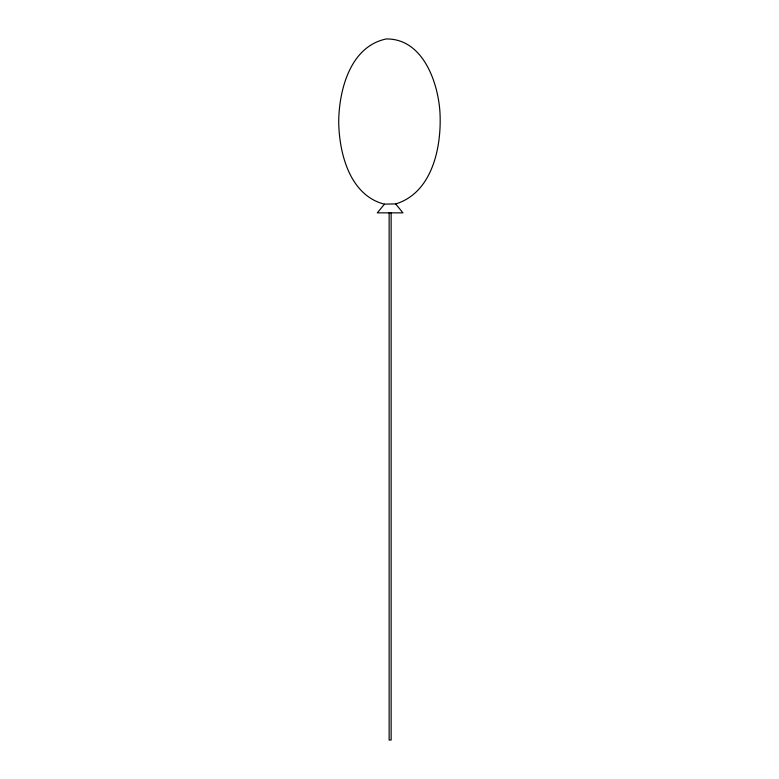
<?xml version="1.0" encoding="UTF-8"?>
<svg xmlns="http://www.w3.org/2000/svg" width="779" height="779" viewBox="0 0 779 779"><rect width="100%" height="100%" fill="white"/><g stroke="black" fill="none" stroke-linecap="round" stroke-linejoin="round"><path stroke-width="1.17" d="M384.514 204.137L395.518 203.913M395.635 203.952C432.978 192.559 441.985 145.556 439.901 111.358C437.71 81.201 422.471 38.57 386.306 38.95C350.297 46.38 339.04 89.809 338.699 121.758C339.128 153.229 349.713 195.354 384.446 204.176L377.328 212.862L402.947 212.862L395.644 203.923M391.136 212.862L391.136 740.05L389.14 740.05L389.14 212.862"/></g></svg>
